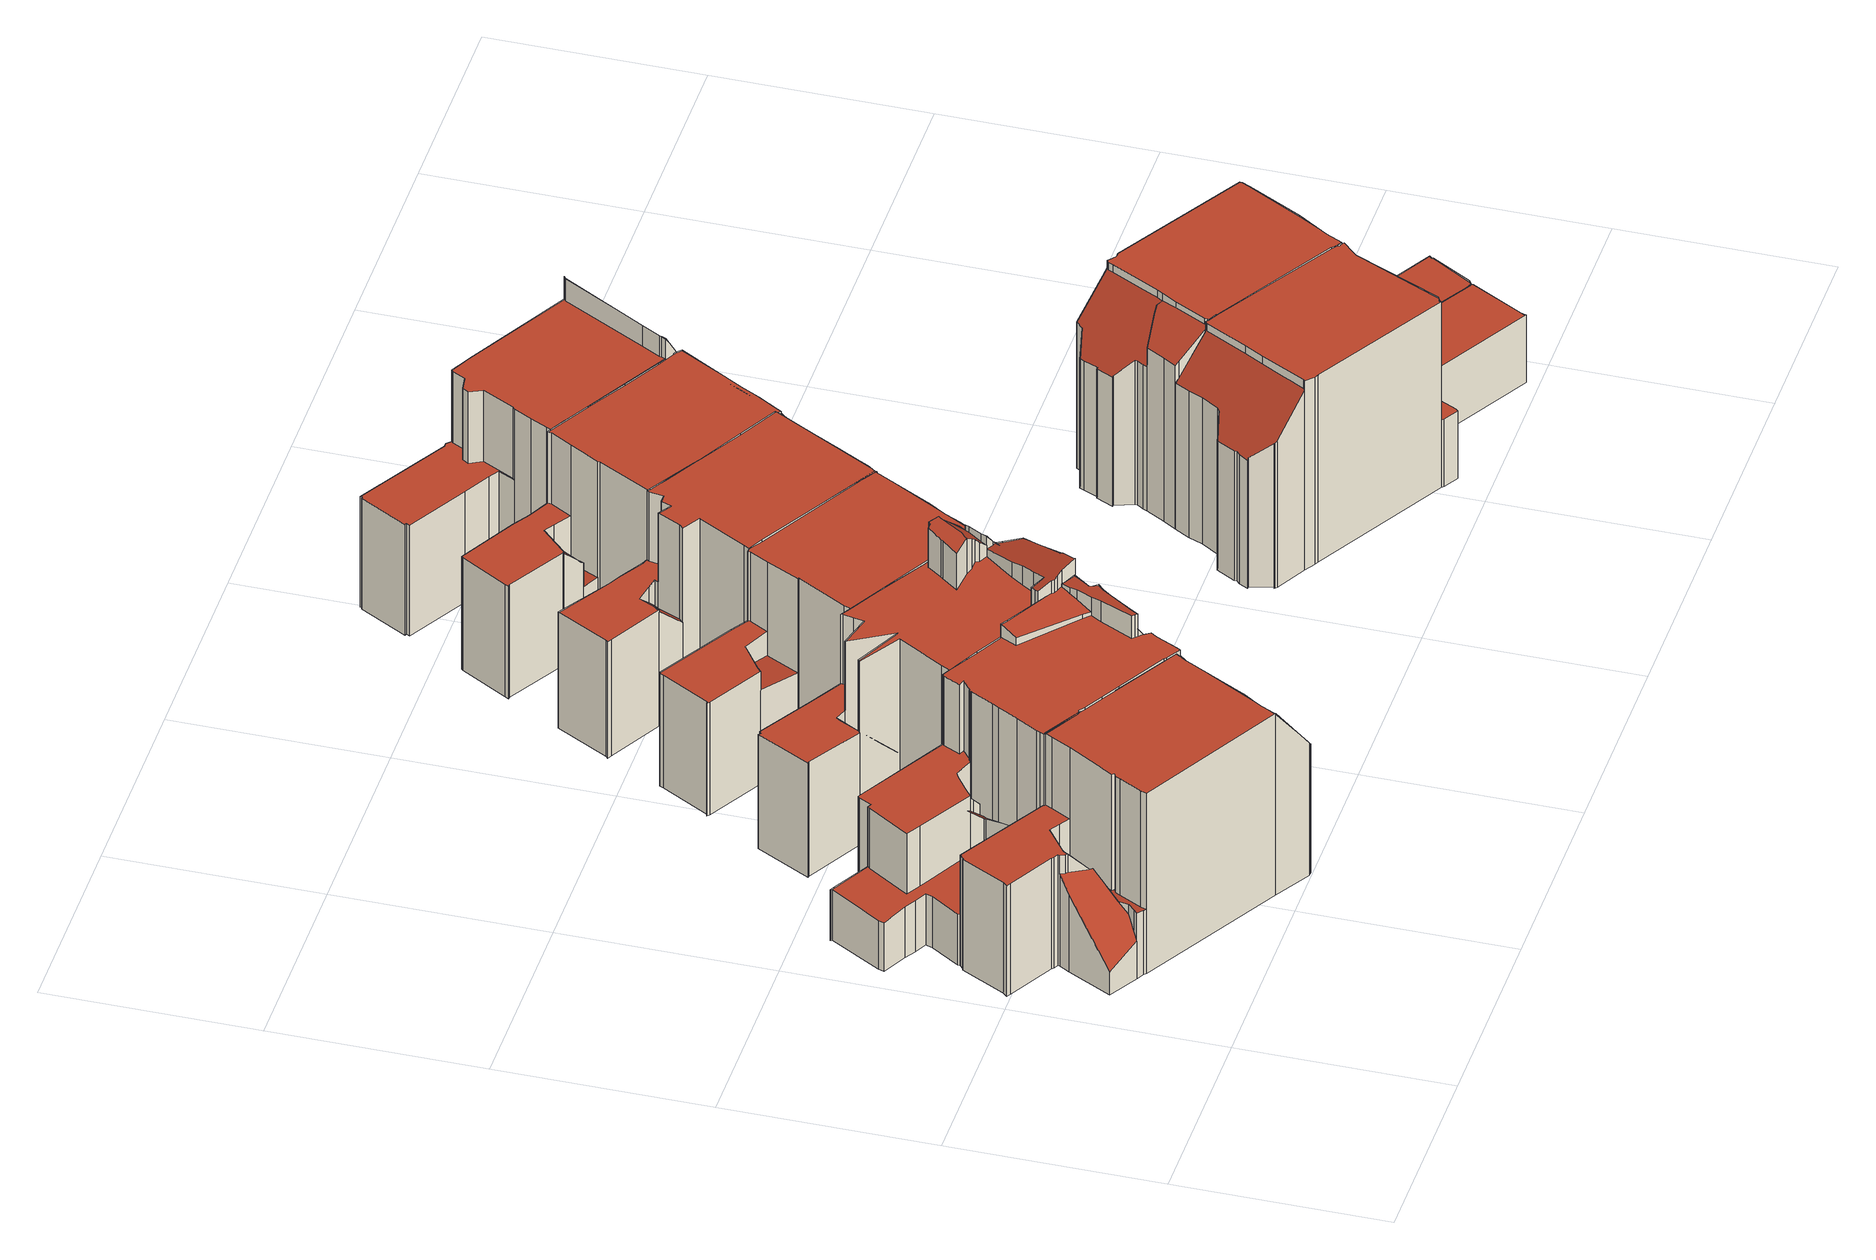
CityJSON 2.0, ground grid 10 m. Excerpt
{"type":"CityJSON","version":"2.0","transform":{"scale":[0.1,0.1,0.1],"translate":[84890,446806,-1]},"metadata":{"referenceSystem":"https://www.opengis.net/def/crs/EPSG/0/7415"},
"CityObjects":{
"building1":{"type":"Building","attributes":{"dak_type":"slanted","data_area":69.3,"data_coverage":0.83,"geconstateerd":false,"gid":18958752,"h_dak_50p":9.34,"h_dak_70p":9.37,"h_dak_max":10.87,"h_dak_min":2.97,"h_maaiveld":-0.315,"kas_warenhuis":false,"lod11_replace":false,"ondergronds_type":"above ground","oorspronkelijkbouwjaar":1921,"pw_actueel":"yes","pw_bron":"ahn3","reconstructie_methode":"tudelft3d-geoflow","reconstruction_skipped":false,"rmse_lod12":2.22,"rmse_lod13":0.746,"rmse_lod22":0.219,"rn":1,"status":"Pand in gebruik","t_run":124.81,"val3dity_codes_lod12":"[]","val3dity_codes_lod13":"[]","val3dity_codes_lod22":"[]"},"children":["building1-1"]},
"building1-1":{"type":"BuildingPart","parents":["building1"],"geometry":[{"type":"Solid","lod":"2.2","boundaries":[[[[0,1,2,3,4,5,6,7,8,9,10,11,12,13,14,15,16,17,18,19,20,21,22,23,24,25,26,27,28,29,30,31,32,33,34,35,36,37,38]],[[39,14,13,40]],[[41,15,14,39]],[[42,37,36,43]],[[44,45,46]],[[47,33,32,48]],[[49,38,37,42]],[[50,21,20,51]],[[52,53,54,55]],[[56,57,58,59]],[[48,32,31,60]],[[61,23,22,62]],[[40,13,12,63]],[[63,12,11,64]],[[65,7,6,66]],[[67,68,69,70]],[[66,6,5,71]],[[72,73,74,75]],[[70,69,71,76]],[[77,18,17,78]],[[62,22,21,50]],[[79,25,24,80]],[[81,82,26,25,79]],[[83,16,15,41]],[[51,20,19,84]],[[85,1,0,86]],[[87,2,1,85]],[[86,0,38,49]],[[45,44,88,89]],[[90,91,92,93,94]],[[95,96,94,97]],[[80,24,23,61]],[[43,36,35,57,56]],[[57,35,34,98]],[[98,34,33,47]],[[99,100,3,2,87]],[[78,17,16,83]],[[84,19,18,77,101]],[[59,58,102]],[[103,104,105,106]],[[107,27,26,82]],[[55,54,82,81]],[[60,31,30,108]],[[109,29,28,110]],[[89,88,91,90]],[[101,77,96,95]],[[111,10,9,112]],[[112,9,8,72]],[[64,11,10,111]],[[8,73,72]],[[73,8,7,65]],[[75,74,113,114]],[[115,116,117,118]],[[114,113,118]],[[118,117,119,120]],[[121,122,123,124]],[[125,126,122,121]],[[97,94,93,126,125]],[[124,123,127,128]],[[129,130,131,132]],[[132,131,104,103]],[[102,58,130,129]],[[108,30,29,109]],[[110,28,27,107]],[[133,4,3,100]],[[134,135,100,99]],[[76,71,5,4,133]],[[128,127,135,134]],[[116,115,136]],[[68,67,136]],[[120,119,137,138]],[[138,137,92,91]],[[106,105,53,52]],[[129,132,103,106,52,55,81,79,80,61,62,50,51,139,140,141,142,143,87,85,86,49,42,43,56,59,102]],[[89,90,94,96,77,78,83,41,39,40,63,64,111,112,72,75,114,46,45]],[[131,130,58,57,98,47,48,60,108,109,110,107,82,54,53,105,104]],[[95,97,125,121,124,128,134,99,87,143,142,141,140,139,51,84,101]],[[68,136,115,118,113,74,73,65,66,71,69]],[[127,123,122,126,93,92,137,119,117,116,136,67,70,76,133,100,135]],[[88,44,46,114,118,120,138,91]]]],"semantics":{"surfaces":[{"type":"GroundSurface"},{"type":"WallSurface","on_footprint_edge":true},{"type":"WallSurface","on_footprint_edge":false},{"type":"RoofSurface"}],"values":[[0,1,1,1,2,1,1,1,2,2,1,1,1,1,1,2,1,2,2,1,1,1,1,1,1,1,1,1,2,2,2,1,1,1,1,1,1,1,2,2,1,2,1,1,2,2,1,1,1,1,1,2,2,2,2,2,2,2,2,2,2,2,1,1,1,2,1,2,2,2,2,2,2,3,3,3,3,3,3,3]]}}]},
"building2":{"type":"Building","attributes":{"dak_type":"slanted","data_area":83.38,"data_coverage":0.829,"geconstateerd":false,"gid":17145251,"h_dak_50p":8.41,"h_dak_70p":9.48,"h_dak_max":11.41,"h_dak_min":0.362,"h_maaiveld":-0.294,"kas_warenhuis":false,"lod11_replace":false,"ondergronds_type":"above ground","oorspronkelijkbouwjaar":1921,"pw_actueel":"yes","pw_bron":"ahn3","reconstructie_methode":"tudelft3d-geoflow","reconstruction_skipped":false,"rmse_lod12":3.81,"rmse_lod13":1.48,"rmse_lod22":0.472,"rn":1,"status":"Pand in gebruik","t_run":188.24,"val3dity_codes_lod12":"[]","val3dity_codes_lod13":"[]","val3dity_codes_lod22":"[]"},"children":["building2-1"]},
"building2-1":{"type":"BuildingPart","parents":["building2"],"geometry":[{"type":"Solid","lod":"2.2","boundaries":[[[[144,145,146,147,148,17,149,150,151,152,153,154,155,156,157,158,159,160,161,162,163,164,165,166,167,168,169,170,171,172,173,174,175,176,177,178,179,180,181,182,183,184,22,185,186,187,188,189,190,191]],[[192,153,152,193]],[[194,164,163,195,196]],[[197,156,155,198]],[[199,151,150,200]],[[201,177,176,202]],[[200,150,149,203]],[[204,184,183,205]],[[206,207,147,146,208]],[[198,155,154,209]],[[203,149,17,210]],[[211,169,168,212,213]],[[193,152,151,199]],[[214,161,160,215]],[[216,217,218,219]],[[220,221,219,222]],[[223,224,225,226]],[[209,154,153,192]],[[227,158,157,228]],[[228,157,156,197]],[[210,17,148,229]],[[230,231,232,233]],[[234,159,158,227]],[[235,162,161,214]],[[236,237,238,239]],[[239,238,240,241]],[[242,243,217,216]],[[244,174,173,245]],[[246,185,22,247]],[[248,249,250,251]],[[252,253,251,250,254,255]],[[256,257,253,252]],[[258,171,170,259]],[[222,219,218,260,261]],[[262,263,264,265]],[[265,264,266,267]],[[268,269,229,270]],[[270,229,148,147,207]],[[271,272,207,206]],[[232,273,233]],[[274,275,276,277]],[[278,190,189,279]],[[226,225,280,281,282]],[[283,284,285,286]],[[287,186,185,246]],[[247,22,184,204]],[[288,289,177,201]],[[290,291,289,288]],[[292,178,177,289]],[[293,179,178,292]],[[294,180,179,293]],[[295,296,297,298]],[[298,297,231,230]],[[299,234,296,295]],[[215,160,159,234,299]],[[300,259,170,169,211]],[[245,173,172,301]],[[302,303,259,300]],[[301,172,171,258]],[[202,176,175,304]],[[304,175,174,244]],[[305,306,307]],[[281,280,307]],[[308,309,291,290]],[[205,183,182,309,308]],[[309,182,181,310]],[[310,181,180,294]],[[311,191,190,278]],[[255,254,275,274]],[[261,260,224,223]],[[312,167,166,313,314]],[[315,165,164,194]],[[208,146,145,316]],[[195,163,162,235]],[[314,313,243,242]],[[212,168,167,312]],[[317,318,319,320]],[[320,319,303,302]],[[321,322,269,268]],[[323,324,325,326]],[[273,232,324,323]],[[327,328,322,321]],[[329,330,331,332]],[[277,276,330,329]],[[213,212,333,334]],[[334,333,221,220]],[[267,266,318,317]],[[335,188,187,284,283]],[[336,144,191,311]],[[337,338,339,340]],[[241,240,341,342]],[[342,341,257,256]],[[316,145,343]],[[332,331,272,271]],[[343,145,144,336]],[[326,325,328,327]],[[344,345,346,347]],[[233,273,345,344,348]],[[348,344,338,337]],[[347,346,249,248]],[[340,339,251,253]],[[196,195,237,236]],[[284,187,186,287]],[[286,285,349,350]],[[350,349,306,305]],[[282,281,263,262]],[[313,166,165,315]],[[279,189,188,335]],[[276,275,254,250,249,346,345,273,323,326,327,321,268,270,207,272,331,330]],[[310,294,293,292,289,291,309]],[[320,302,300,211,213,334,220,222,261,223,226,282,262,265,267,317]],[[219,221,333,212,312,314,242,216]],[[206,208,316,343,336,311,278,279,335,283,286,350,305,307,280,225,224,260,218,217,243,313,315,194,196,236,239,241,342,256,252,255,274,277,329,332,271]],[[322,328,325,324,232,231,297,296,234,227,228,197,198,209,192,193,199,200,203,210,229,269]],[[251,339,338,344,347,248]],[[337,340,253,257,341,240,238,237,195,235,214,215,299,295,298,230,233,348]],[[349,285,284,287,246,247,204,205,308,290,288,201,202,304,244,245,301,258,259,303,319,318,266,264,263,281,307,306]]]],"semantics":{"surfaces":[{"type":"GroundSurface"},{"type":"WallSurface","on_footprint_edge":true},{"type":"WallSurface","on_footprint_edge":false},{"type":"RoofSurface"}],"values":[[0,1,1,1,1,1,1,1,1,1,1,1,1,1,2,2,2,1,1,1,1,2,1,1,2,2,2,1,1,2,2,2,1,2,2,2,2,1,2,2,2,1,2,2,1,1,1,2,1,1,1,2,2,2,1,1,1,2,1,1,1,2,2,2,1,1,1,1,2,2,1,1,1,1,2,1,2,2,2,2,2,2,2,2,2,2,2,1,1,2,2,2,1,2,1,2,2,2,2,2,2,2,1,2,2,2,1,1,3,3,3,3,3,3,3,3,3]]}}]},
"building3":{"type":"Building","attributes":{"dak_type":"slanted","data_area":62.54,"data_coverage":0.82,"geconstateerd":false,"gid":18958750,"h_dak_50p":9.47,"h_dak_70p":9.52,"h_dak_max":11.67,"h_dak_min":3.79,"h_maaiveld":-0.279,"kas_warenhuis":false,"lod11_replace":false,"ondergronds_type":"above ground","oorspronkelijkbouwjaar":1921,"pw_actueel":"yes","pw_bron":"ahn3","reconstructie_methode":"tudelft3d-geoflow","reconstruction_skipped":false,"rmse_lod12":2.03,"rmse_lod13":1.01,"rmse_lod22":0.305,"rn":1,"status":"Pand in gebruik","t_run":145.69,"val3dity_codes_lod12":"[]","val3dity_codes_lod13":"[]","val3dity_codes_lod22":"[]"},"children":["building3-1"]},
"building3-1":{"type":"BuildingPart","parents":["building3"],"geometry":[{"type":"Solid","lod":"2.2","boundaries":[[[[351,352,353,354,355,356,357,358,359,360,361,362,174,171,363,168,364,365,366,367,368,369,370,164,371,372,373,374,375,376,377,378,379,380,381,382,383,384,385]],[[386,382,381,387]],[[388,389,390,391]],[[392,376,375,393]],[[393,375,374,394]],[[395,359,358,396]],[[396,358,357,397]],[[398,377,376,392]],[[399,370,369,400]],[[401,402,403,404]],[[405,406,402,401]],[[407,362,361,408]],[[408,361,360,409]],[[409,360,359,395]],[[404,403,410,411]],[[412,384,383,413]],[[414,380,379,415]],[[416,417,418,419]],[[417,353,352,420]],[[421,422,367,366,423]],[[424,425,426,427]],[[427,426,428,429,430]],[[431,430,429,432,433]],[[434,435,436]],[[433,432,436]],[[437,438,439,440]],[[441,351,385,442]],[[442,385,384,412,443]],[[444,378,377,398]],[[415,379,378,444]],[[445,363,171,258]],[[446,356,355,447]],[[448,364,168,449]],[[450,451,430,431]],[[419,418,451,450]],[[429,428,452,453]],[[454,455,435,434]],[[258,171,174,456]],[[423,366,365,457]],[[458,459,460,461]],[[440,439,462,463]],[[464,465,466,467]],[[468,469,465,464]],[[470,414,471,472]],[[194,164,370,399]],[[387,381,380,414,470]],[[473,474,459,458]],[[453,452,474,473]],[[472,471,469,468]],[[463,462,425,424]],[[394,374,373,390]],[[475,371,164,194]],[[476,477,422,421]],[[457,365,364,448]],[[449,168,363,445,478]],[[479,372,371,475]],[[391,390,373,372,479]],[[461,460,480,481]],[[478,445,482,483]],[[483,482,484,485]],[[456,174,362,407]],[[447,355,354,486]],[[486,354,353,417,416]],[[487,357,356,446]],[[397,357,487]],[[488,489,490,491]],[[400,369,368,492]],[[413,383,382,386]],[[481,480,477,476]],[[492,368,367,422]],[[485,484,489,488]],[[493,466,494]],[[467,466,493,495,496]],[[496,495,389,388]],[[411,410,438,437]],[[443,412,406,405]],[[420,352,351,441]],[[491,490,497,498]],[[498,497,455,454]],[[451,418,417,420,441,442,499,500,440,463,424,427,430]],[[414,415,444,398,392,393,394,390,389,494,466,465,469,471]],[[467,496,388,391,479,475,194,399,400,492,422,477,480,460,459,474,452,428,426,425,462,439,438,410,403,402,406,412,413,386,387,470,472,468,464]],[[389,495,493,494]],[[485,488,491,498,454,434,436,432,429,453,473,458,461,481,476,421,423,457,448,449,478,483]],[[397,487,446,447,486,416,419,450,431,433,436,435,455,497,490,489,484,482,445,258,456,407,408,409,395,396]],[[440,500,499,442,443,405,401,404,411,437]]]],"semantics":{"surfaces":[{"type":"GroundSurface"},{"type":"WallSurface","on_footprint_edge":true},{"type":"WallSurface","on_footprint_edge":false},{"type":"RoofSurface"}],"values":[[0,1,2,1,1,1,1,1,1,2,2,1,1,1,2,1,1,2,1,1,2,2,2,2,2,2,1,1,1,1,1,1,1,2,2,2,2,1,1,2,2,2,2,2,1,1,2,2,2,2,1,1,2,1,1,1,1,2,2,2,1,1,1,1,1,2,1,1,2,1,2,2,2,2,2,2,1,2,2,3,3,3,3,3,3,3]]}}]},
"building4":{"type":"Building","attributes":{"dak_type":"slanted","data_area":68.61,"data_coverage":0.9,"geconstateerd":false,"gid":18958749,"h_dak_50p":9.51,"h_dak_70p":9.54,"h_dak_max":11.21,"h_dak_min":3.17,"h_maaiveld":-0.244,"kas_warenhuis":false,"lod11_replace":false,"ondergronds_type":"above ground","oorspronkelijkbouwjaar":1921,"pw_actueel":"yes","pw_bron":"ahn3","reconstructie_methode":"tudelft3d-geoflow","reconstruction_skipped":false,"rmse_lod12":2.06,"rmse_lod13":0.738,"rmse_lod22":0.26,"rn":1,"status":"Pand in gebruik","t_run":114.31,"val3dity_codes_lod12":"[]","val3dity_codes_lod13":"[]","val3dity_codes_lod22":"[]"},"children":["building4-1"]},
"building4-1":{"type":"BuildingPart","parents":["building4"],"geometry":[{"type":"Solid","lod":"2.2","boundaries":[[[[501,502,503,504,505,506,507,508,509,510,511,512,513,514,515,516,517,518,519,520,521,522,523,524,525,526,527,528,529,530,531,532,533,534,535]],[[536,501,535,537]],[[538,534,533,539]],[[540,531,530,541]],[[541,530,529,542]],[[543,544,545,546]],[[539,533,532,545]],[[547,524,523,548]],[[549,511,510,387]],[[550,504,503,551]],[[552,506,505,553]],[[554,502,501,536]],[[555,512,511,549]],[[556,557,513,512,555]],[[387,510,509,558]],[[548,523,522,559,560]],[[560,559,561,562]],[[563,514,513,557]],[[564,520,519,565]],[[542,529,528,566]],[[553,505,504,550]],[[567,508,507,568]],[[568,507,506,552]],[[537,535,534,538]],[[569,518,517,570]],[[565,519,518,569]],[[571,572,573,574]],[[575,525,524,547]],[[562,561,574,576]],[[576,574,573,557,556]],[[570,517,516,577]],[[514,563,578]],[[579,554,580,581]],[[551,503,502,554,579]],[[581,580,544,543]],[[546,545,532,531,540]],[[566,528,527,582]],[[582,527,526,583]],[[583,526,525,575]],[[577,516,515,584]],[[558,509,508,567]],[[584,515,514,578]],[[585,521,520,564]],[[578,563,586,587]],[[587,586,572,571]],[[559,522,521,585]],[[539,545,544,580,554,536,537,538]],[[549,387,558,567,588,589,590,591,592,547,548,560,562,576,556,555]],[[579,581,543,546,540,541,542,566,582,583,575,547,592,591,590,589,588,567,568,552,553,550,551]],[[565,569,570,577,584,578,587,571,574,561,559,585,564]],[[572,586,563,557,573]]]],"semantics":{"surfaces":[{"type":"GroundSurface"},{"type":"WallSurface","on_footprint_edge":true},{"type":"WallSurface","on_footprint_edge":false},{"type":"RoofSurface"}],"values":[[0,1,1,1,1,2,1,1,1,1,1,1,1,1,1,1,2,1,1,1,1,1,1,1,1,1,2,1,2,2,1,1,2,1,2,1,1,1,1,1,1,1,1,2,2,1,3,3,3,3,3]]}}]},
"building5":{"type":"Building","attributes":{"dak_type":"slanted","data_area":67.14,"data_coverage":0.886,"geconstateerd":false,"gid":17145253,"h_dak_50p":9.52,"h_dak_70p":9.57,"h_dak_max":11,"h_dak_min":3.15,"h_maaiveld":-0.254,"kas_warenhuis":false,"lod11_replace":false,"ondergronds_type":"above ground","oorspronkelijkbouwjaar":1921,"pw_actueel":"yes","pw_bron":"ahn3","reconstructie_methode":"tudelft3d-geoflow","reconstruction_skipped":false,"rmse_lod12":2.19,"rmse_lod13":0.879,"rmse_lod22":0.284,"rn":1,"status":"Pand in gebruik","t_run":136.85,"val3dity_codes_lod12":"[]","val3dity_codes_lod13":"[]","val3dity_codes_lod22":"[]"},"children":["building5-1"]},
"building5-1":{"type":"BuildingPart","parents":["building5"],"geometry":[{"type":"Solid","lod":"2.2","boundaries":[[[[593,594,595,596,597,598,599,600,601,602,603,604,605,606,607,608,609,610,611,612,613,614,615,616,617,618,619,620,621,622,623,624,625,626,627,628,629,630,631]],[[632,593,631,633]],[[634,635,596,595,636]],[[637,638,639,640]],[[641,619,618,642]],[[643,620,619,641]],[[642,618,617,644]],[[645,622,621,646]],[[647,623,622,645]],[[648,616,615,649]],[[650,630,629,651]],[[652,594,593,632]],[[653,598,597,654]],[[655,656,657,658]],[[656,624,623,647]],[[659,600,599,660]],[[661,659,662,663]],[[660,599,598,653]],[[636,595,594,652]],[[664,665,649,666]],[[666,649,615,614,667]],[[668,669,670,665,664]],[[671,606,605,672]],[[673,607,606,671]],[[654,597,596,635]],[[663,662,635,634]],[[548,612,611,674]],[[674,611,610,675]],[[675,610,609,676]],[[677,602,601,678]],[[678,601,600,659,661]],[[633,631,630,650]],[[679,627,626,680]],[[644,617,616,648,681]],[[681,648,682]],[[646,621,620,643]],[[667,614,613,683]],[[684,625,624,656,655]],[[685,686,669,668]],[[640,639,686,685]],[[687,688,689]],[[658,657,638,637]],[[651,629,628,690]],[[690,628,627,679]],[[683,613,612,548]],[[691,608,607,673]],[[692,604,693]],[[672,605,604,692]],[[693,604,603,694]],[[694,603,602,677]],[[688,687,695,696]],[[696,695,670,669]],[[676,609,608,691]],[[680,626,625,684]],[[661,663,634,636,652,632,633,650,651,697,698,699,700,701,547,673,671,672,692,693,694,677,678]],[[635,662,659,660,653,654]],[[670,695,687,689,682,648,649,665]],[[682,689,688,696,669,686,639,638,657,656,647,645,646,643,641,642,644,681]],[[675,676,691,673,547,701,700,699,698,697,651,690,679,680,684,655,658,637,640,685,668,664,666,667,683,548,674]]]],"semantics":{"surfaces":[{"type":"GroundSurface"},{"type":"WallSurface","on_footprint_edge":true},{"type":"WallSurface","on_footprint_edge":false},{"type":"RoofSurface"}],"values":[[0,1,1,2,1,1,1,1,1,1,1,1,1,2,1,1,2,1,1,2,1,2,1,1,1,2,1,1,1,1,1,1,1,1,2,1,1,1,2,2,2,2,1,1,1,1,1,1,1,1,2,2,1,1,3,3,3,3,3]]}}]},
"building6":{"type":"Building","attributes":{"dak_type":"slanted","data_area":69.53,"data_coverage":0.915,"geconstateerd":false,"gid":18958748,"h_dak_50p":9.46,"h_dak_70p":9.5,"h_dak_max":9.63,"h_dak_min":3.14,"h_maaiveld":-0.252,"kas_warenhuis":false,"lod11_replace":false,"ondergronds_type":"above ground","oorspronkelijkbouwjaar":1921,"pw_actueel":"yes","pw_bron":"ahn3","reconstructie_methode":"tudelft3d-geoflow","reconstruction_skipped":false,"rmse_lod12":2.14,"rmse_lod13":0.886,"rmse_lod22":0.0708,"rn":1,"status":"Pand in gebruik","t_run":110.17,"val3dity_codes_lod12":"[]","val3dity_codes_lod13":"[]","val3dity_codes_lod22":"[]"},"children":["building6-1"]},
"building6-1":{"type":"BuildingPart","parents":["building6"],"geometry":[{"type":"Solid","lod":"2.2","boundaries":[[[[702,703,704,705,706,707,708,709,710,711,712,713,714,715,716,717,718,719,720,721,722,625,723,724,725,726,727,728,729,730,731,732,733]],[[734,723,625,735]],[[736,737,724,723,734]],[[735,625,722,738]],[[739,725,724,737]],[[740,716,715,741]],[[742,720,719,743]],[[741,715,714,744,745]],[[745,744,746,747]],[[748,729,728,749]],[[750,751,752,753,754]],[[755,705,704,756]],[[757,758,759,760]],[[761,762,754,763]],[[764,709,708,765]],[[766,710,709,764]],[[767,711,710,766]],[[768,707,706,769]],[[738,722,721,770]],[[771,765,708,707,768]],[[772,769,706,705,755]],[[773,718,717,774]],[[743,719,718,773]],[[770,721,720,742,775]],[[775,742,776,777]],[[744,714,713,778]],[[774,717,716,740]],[[779,731,730,780]],[[780,730,729,748]],[[781,739,782,783]],[[758,726,725,739,781]],[[783,782,752,751]],[[760,759,751,750]],[[784,727,726,758,757]],[[785,733,732,786]],[[747,746,765,771]],[[763,754,753,737,736]],[[787,788,762,761]],[[756,704,703,788,787]],[[789,702,733,785]],[[788,703,702,789]],[[777,776,790,791]],[[792,793,769,772]],[[778,713,712,794]],[[794,712,711,767]],[[791,790,793,792]],[[749,728,727,784]],[[786,732,731,779]],[[775,777,791,792,772,755,756,787,761,763,736,734,735,738,770]],[[782,739,737,753,752]],[[754,762,788,789,785,786,779,780,748,749,784,757,760,750]],[[778,794,767,766,764,765,746,744]],[[741,745,747,771,768,769,793,790,776,742,743,773,774,740]],[[758,781,783,751,759]]]],"semantics":{"surfaces":[{"type":"GroundSurface"},{"type":"WallSurface","on_footprint_edge":true},{"type":"WallSurface","on_footprint_edge":false},{"type":"RoofSurface"}],"values":[[0,1,1,1,1,1,1,1,2,1,2,1,2,2,1,1,1,1,1,1,1,1,1,1,2,1,1,1,1,2,1,2,2,1,1,2,2,2,1,1,1,2,2,1,1,2,1,1,3,3,3,3,3,3]]}}]},
"building7":{"type":"Building","attributes":{"dak_type":"slanted","data_area":69.31,"data_coverage":0.907,"geconstateerd":false,"gid":17145509,"h_dak_50p":9.54,"h_dak_70p":9.59,"h_dak_max":11.54,"h_dak_min":3.2,"h_maaiveld":-0.232,"kas_warenhuis":false,"lod11_replace":false,"ondergronds_type":"above ground","oorspronkelijkbouwjaar":1921,"pw_actueel":"yes","pw_bron":"ahn3","reconstructie_methode":"tudelft3d-geoflow","reconstruction_skipped":false,"rmse_lod12":2.07,"rmse_lod13":0.758,"rmse_lod22":0.351,"rn":1,"status":"Pand in gebruik","t_run":163.96,"val3dity_codes_lod12":"[]","val3dity_codes_lod13":"[]","val3dity_codes_lod22":"[]"},"children":["building7-1"]},
"building7-1":{"type":"BuildingPart","parents":["building7"],"geometry":[{"type":"Solid","lod":"2.2","boundaries":[[[[795,796,797,798,799,800,801,802,803,804,805,806,807,808,809,810,811,812,813,814,815,816,817,818,819,820,821,822,823,824,825,826,827,828,829,830,831,832,833,834,835,836,837,838,839,840,841,842,843,844,845,846,847]],[[848,833,832,849]],[[850,800,799,851]],[[852,838,853,854]],[[855,811,810,856]],[[857,839,838,852]],[[858,826,825,859]],[[860,861,862,863]],[[864,865,866,867]],[[868,835,834,869,870]],[[871,820,819,756]],[[872,873,874,875]],[[876,846,845,877]],[[878,837,836,879]],[[755,812,811,855]],[[880,807,806,881]],[[875,874,813,812,755]],[[882,808,807,880]],[[881,806,805,883]],[[883,805,804,884]],[[885,803,802,886]],[[886,802,801,887,888]],[[887,801,800,850]],[[851,799,798,889]],[[890,891,865,864]],[[869,834,833,848]],[[870,869,891,890]],[[854,853,861,860]],[[853,838,837,878]],[[892,893,894,895]],[[896,840,839,857]],[[897,827,826,858]],[[898,831,830,899]],[[900,841,840,896]],[[856,810,809,901]],[[902,903,904,905]],[[877,845,844,906]],[[907,847,846,876]],[[908,909,903,902]],[[867,866,909,908]],[[910,817,816,911]],[[912,913,893,892]],[[914,797,796,915]],[[889,798,797,914]],[[916,821,820,871]],[[917,918,873,872]],[[919,814,813,874]],[[920,795,847,907]],[[906,844,843,894]],[[895,894,843,842,921]],[[888,887,922,923]],[[884,804,803,885]],[[901,809,808,882]],[[905,904,924,925]],[[926,818,817,910]],[[756,819,818,926]],[[927,815,814,919]],[[859,825,824,928]],[[928,824,823,929]],[[929,823,822,924]],[[925,924,822,821,916]],[[911,816,815,927]],[[863,862,918,917]],[[921,842,841,900]],[[923,922,930,931]],[[931,930,913,912]],[[915,796,795,920]],[[932,828,827,897]],[[899,830,829,933]],[[933,829,828,932]],[[849,832,831,898]],[[879,836,835,868]],[[865,891,869,848,849,898,899,933,932,897,858,859,928,929,924,904,903,909,866]],[[863,917,872,875,755,855,856,901,882,880,881,883,884,885,886,888,923,931,912,892,895,921,900,896,857,852,854,860]],[[915,920,907,876,877,906,894,893,913,930,922,887,850,851,889,914]],[[853,878,879,868,870,890,864,867,908,902,905,925,916,871,756,926,910,911,927,919,874,873,918,862,861]]]],"semantics":{"surfaces":[{"type":"GroundSurface"},{"type":"WallSurface","on_footprint_edge":true},{"type":"WallSurface","on_footprint_edge":false},{"type":"RoofSurface"}],"values":[[0,1,1,1,1,1,1,2,2,1,1,2,1,1,1,1,1,1,1,1,1,1,1,1,2,1,2,2,1,2,1,1,1,1,1,2,1,1,2,2,1,2,1,1,1,2,1,1,1,1,2,1,1,2,1,1,1,1,1,1,1,1,2,1,2,2,1,1,1,1,1,1,3,3,3,3]]}}]},
"building8":{"type":"Building","attributes":{"dak_type":"slanted","data_area":80.93,"data_coverage":0.897,"geconstateerd":false,"gid":18958503,"h_dak_50p":9.63,"h_dak_70p":9.69,"h_dak_max":9.95,"h_dak_min":2.03,"h_maaiveld":-0.252,"kas_warenhuis":false,"lod11_replace":false,"ondergronds_type":"above ground","oorspronkelijkbouwjaar":1921,"pw_actueel":"yes","pw_bron":"ahn3","reconstructie_methode":"tudelft3d-geoflow","reconstruction_skipped":false,"rmse_lod12":3.7,"rmse_lod13":0.823,"rmse_lod22":0.24,"rn":1,"status":"Pand in gebruik","t_run":205.87,"val3dity_codes_lod12":"[]","val3dity_codes_lod13":"[]","val3dity_codes_lod22":"[]"},"children":["building8-1"]},
"building8-1":{"type":"BuildingPart","parents":["building8"],"geometry":[{"type":"Solid","lod":"2.2","boundaries":[[[[934,935,936,937,938,939,940,941,942,943,944,945,946,947,948,949,950,951,952,953,954,955,956,957,958,959,960,961,962,963,964,965,966,967,968,969,970,971,972,973]],[[974,939,938,975]],[[975,938,937,976]],[[977,978,979,980]],[[981,940,939,974]],[[982,972,971,983]],[[984,934,973,985]],[[985,973,972,982]],[[983,971,970,986]],[[987,988,969,968,989]],[[990,991,978,977]],[[992,967,966,993,994]],[[995,996,997,998]],[[999,952,951,1000]],[[1001,945,944,1002]],[[1003,935,934,984]],[[980,979,988,987]],[[989,968,967,992]],[[1004,946,945,1001]],[[1005,949,948,1006]],[[1007,959,958,1008]],[[1009,957,956,1010]],[[1008,958,957,1009]],[[1002,944,943,1011]],[[1012,947,946,1004]],[[1013,1012,1014,1015]],[[1006,948,947,1012,1013]],[[1016,1017,1000,1018]],[[1019,950,949,1005]],[[1020,960,959,1007]],[[1021,961,960,1020]],[[1022,955,954,1023]],[[1010,956,955,1022]],[[1024,965,964,1025]],[[1026,963,962,1027]],[[993,966,965,1024]],[[994,993,1028,1029]],[[1027,962,961,1021]],[[1023,954,953,1030]],[[1030,953,952,999]],[[986,970,969,988]],[[1031,941,940,981]],[[1032,942,941,1031]],[[1011,943,942,1032]],[[1015,1014,991,990]],[[1018,1000,951,950,1019]],[[1033,1034,1017,1016]],[[1035,1036,1034,1033]],[[1037,1038,1036,1035]],[[998,997,1038,1037]],[[1029,1028,996,995]],[[1025,964,963,1026]],[[976,937,936,1039]],[[1039,936,935,1003]],[[978,991,1014,1012,1004,1001,1002,1011,1032,1031,981,974,975,976,1039,1003,984,985,982,983,986,988,979]],[[1036,1038,997,996,1028,993,1024,1025,1026,1027,1021,1020,1007,1008,1009,1010,1022,1023,1030,999,1000,1017,1034]],[[998,1037,1035,1033,1016,1018,1019,1005,1006,1013,1015,990,977,980,987,989,992,994,1029,995]]]],"semantics":{"surfaces":[{"type":"GroundSurface"},{"type":"WallSurface","on_footprint_edge":true},{"type":"WallSurface","on_footprint_edge":false},{"type":"RoofSurface"}],"values":[[0,1,1,2,1,1,1,1,1,1,2,1,2,1,1,1,2,1,1,1,1,1,1,1,1,2,1,2,1,1,1,1,1,1,1,1,2,1,1,1,1,1,1,1,2,1,2,2,2,2,2,1,1,1,3,3,3]]}}]},
"building9":{"type":"Building","attributes":{"dak_type":"slanted","data_area":76.15,"data_coverage":0.896,"geconstateerd":false,"gid":17145254,"h_dak_50p":9.67,"h_dak_70p":9.71,"h_dak_max":9.92,"h_dak_min":1.93,"h_maaiveld":-0.252,"kas_warenhuis":false,"lod11_replace":false,"ondergronds_type":"above ground","oorspronkelijkbouwjaar":1921,"pw_actueel":"yes","pw_bron":"ahn3","reconstructie_methode":"tudelft3d-geoflow","reconstruction_skipped":false,"rmse_lod12":3.34,"rmse_lod13":0.622,"rmse_lod22":0.356,"rn":1,"status":"Pand in gebruik","t_run":122.95,"val3dity_codes_lod12":"[]","val3dity_codes_lod13":"[]","val3dity_codes_lod22":"[]"},"children":["building9-1"]},
"building9-1":{"type":"BuildingPart","parents":["building9"],"geometry":[{"type":"MultiSurface","lod":"2.2","boundaries":[[[956,1040,1041,1042,1043,1044,1045,1046,945,944,1047,1048,1049,1050,1051,1052,1053,1054,1055,1056,1057,1058,1059,1060,1061,1062,1063,1064,1065,1066,1067,1068,1069,1070,1071,1072,1073,1074]],[[1075,1073,1072,1076]],[[1077,1047,944,1078]],[[1079,1080,1048,1047,1077]],[[1081,1082,1083,1079]],[[1084,1085,1086,1087]],[[1088,1059,1058,1089]],[[1078,944,945,1090]],[[1091,1042,1041,1092]],[[1093,1094,1092,1095]],[[1096,1043,1042,1091,1097]],[[1098,1099,1091,1097]],[[1100,1101,1102,1103]],[[1104,1067,1066,1105]],[[1105,1066,1065,1106]],[[1107,1055,1054,1108]],[[1109,1057,1056,1110]],[[1111,1112,1113,1114]],[[1115,1062,1061,1116]],[[1117,1064,1063,1118]],[[1119,1069,1068,1120]],[[1121,1106,1065,1064,1117]],[[1122,1070,1069,1119]],[[1123,1124,1046,1045,1125]],[[1125,1045,1044,1126]],[[1127,1128,1129,1130]],[[1097,1091,1131,1101,1100]],[[1083,1080,1079]],[[1116,1061,1060,1132]],[[1133,1115,1112,1111]],[[1118,1063,1062,1115,1133]],[[1103,1102,1134,1135]],[[1135,1134,1136,1137]],[[1137,1136,1106,1121]],[[1120,1068,1067,1104]],[[1110,1056,1055,1107]],[[1089,1058,1057,1109]],[[1132,1060,1059,1088]],[[1087,1086,1128,1127]],[[1090,945,1046,1124]],[[1138,1049,1048,1080]],[[1139,1050,1049,1138]],[[1140,1051,1050,1139]],[[1141,1052,1051,1140]],[[1142,1053,1052,1141]],[[1108,1054,1053,1142]],[[1143,1144,1085]],[[1144,1143,1082,1081]],[[1114,1113,1145,1146]],[[1146,1145,1085,1084]],[[1130,1129,1124,1123]],[[1101,1131,1147,1148]],[[1148,1147,1094,1093]],[[1149,1040,956,1010]],[[1095,1092,1041,1040,1149]],[[1010,956,1074,1150]],[[1076,1072,1071,1151]],[[1151,1071,1070,1122]],[[1126,1044,1043,1096]],[[1150,1074,1073,1075]],[[1077,1078,1090,1124,1129,1128,1086,1085,1144,1081,1079]],[[1141,1140,1139,1138,1080,1083,1082,1143,1085,1145,1113,1112,1115,1116,1132,1088,1089,1109,1110,1107,1108,1142]],[[1094,1147,1131,1091,1099,1091,1092]],[[1010,1150,1075,1076,1151,1122,1119,1120,1104,1105,1106,1136,1134,1102,1101,1148,1093,1095,1149]],[[1087,1127,1130,1123,1125,1126,1096,1097,1098,1097,1100,1103,1135,1137,1121,1117,1118,1133,1111,1114,1146,1084]]],"semantics":{"surfaces":[{"type":"GroundSurface"},{"type":"WallSurface","on_footprint_edge":true},{"type":"WallSurface","on_footprint_edge":false},{"type":"RoofSurface"}],"values":[0,1,1,1,2,2,1,1,1,2,1,2,2,1,1,1,1,2,1,1,1,1,1,1,1,2,2,2,1,2,1,2,2,2,1,1,1,1,2,1,1,1,1,1,1,1,2,2,2,2,2,2,2,1,1,1,1,1,1,1,3,3,3,3,3]}}]}
},
"vertices":[
[126,2,7],[126,1,7],[109,11,7],[41,49,7],[40,50,7],[36,52,7],[22,60,7],[33,81,7],[36,86,7],[36,87,7],[34,88,7],[33,89,7],[11,101,7],[9,102,7],[11,104,7],[22,125,7],[23,125,7],[25,127,7],[69,102,7],[80,96,7],[138,63,7],[155,54,7],[157,53,7],[157,52,7],[147,35,7],[146,32,7],[146,28,7],[146,22,7],[145,21,7],[143,16,7],[141,13,7],[137,6,7],[136,5,7],[135,5,7],[133,4,7],[132,4,7],[132,3,7],[128,1,7],[127,1,7],[11,104,66],[9,102,66],[22,125,66],[128,1,76],[132,3,73],[40,86,65],[40,86,66],[39,85,66],[135,5,42],[136,5,42],[127,1,77],[155,54,79],[138,63,104],[137,21,78],[137,21,42],[142,21,42],[142,21,72],[132,4,74],[132,4,42],[132,10,42],[132,10,77],[137,6,42],[157,52,76],[157,53,76],[11,101,66],[33,89,66],[33,81,48],[22,60,19],[41,57,42],[41,57,37],[38,54,31],[38,54,42],[36,52,27],[36,86,66],[36,86,56],[37,84,56],[37,84,66],[36,52,42],[69,102,66],[25,127,66],[146,32,76],[147,35,76],[146,28,73],[146,28,42],[23,125,66],[80,96,104],[126,1,78],[126,2,79],[109,11,104],[52,95,58],[52,95,66],[57,92,66],[57,92,51],[57,92,42],[62,89,41],[62,89,66],[67,98,104],[67,98,66],[62,89,104],[133,4,42],[41,49,103],[41,49,41],[69,102,104],[132,10,78],[132,18,83],[132,18,43],[136,18,42],[136,18,78],[146,22,41],[141,13,42],[143,16,42],[145,21,41],[34,88,66],[36,87,66],[38,83,56],[38,83,66],[45,74,55],[45,74,42],[44,75,42],[44,75,55],[45,75,42],[45,75,54],[51,66,103],[51,66,41],[49,65,41],[49,65,103],[50,67,103],[50,67,41],[48,63,41],[48,63,103],[131,18,83],[131,18,43],[131,19,43],[131,19,84],[40,50,41],[42,52,103],[42,52,41],[42,62,42],[47,79,42],[47,79,54],[135,59,104],[118,27,104],[114,21,104],[112,18,104],[109,12,104],
[90,90,7],[87,92,7],[86,92,7],[68,102,7],[62,106,7],[25,128,7],[34,142,7],[35,145,7],[29,148,7],[24,151,7],[12,157,7],[13,160,7],[27,184,7],[27,185,7],[29,184,7],[47,174,7],[49,173,7],[52,179,7],[53,180,7],[97,155,7],[101,153,7],[115,145,7],[128,138,7],[131,136,7],[160,120,7],[161,119,7],[166,116,7],[167,115,7],[169,114,7],[185,105,7],[186,105,7],[185,103,7],[178,91,7],[175,84,7],[175,75,7],[174,72,7],[166,59,7],[166,58,7],[163,60,7],[160,55,7],[158,54,7],[154,54,7],[146,59,7],[140,62,7],[133,66,7],[132,67,7],[108,80,7],[99,85,7],[24,151,34],[29,148,34],[101,153,104],[97,155,67],[97,155,104],[27,184,34],[13,160,33],[35,145,34],[34,142,34],[175,84,77],[178,91,77],[25,128,34],[158,54,77],[160,55,75],[68,102,104],[68,102,49],[86,92,104],[12,157,33],[25,127,34],[161,119,114],[160,120,112],[160,120,114],[52,179,66],[49,173,66],[150,108,107],[150,108,105],[153,105,105],[153,105,107],[156,112,115],[156,112,110],[153,105,115],[142,84,117],[142,84,105],[143,83,105],[143,83,117],[29,184,34],[27,185,34],[62,106,35],[40,149,66],[40,149,34],[66,134,35],[66,134,66],[47,174,34],[53,180,66],[96,154,104],[96,154,67],[92,146,67],[92,146,104],[95,145,67],[95,145,104],[124,130,109],[124,130,105],[186,105,76],[185,105,77],[154,54,81],[157,53,77],[77,133,54],[77,133,46],[88,140,37],[88,140,47],[88,140,104],[88,140,67],[89,140,36],[89,140,104],[89,141,104],[89,141,67],[167,115,104],[166,116,106],[150,100,105],[150,100,116],[146,85,117],[146,85,108],[155,97,106],[155,97,116],[158,101,105],[158,101,116],[62,107,56],[62,107,35],[62,106,56],[69,104,104],[69,104,48],[66,134,58],[83,129,104],[83,129,40],[81,126,41],[81,126,104],[108,80,105],[132,67,105],[144,82,105],[144,82,109],[144,82,117],[140,62,105],[140,62,102],[141,64,102],[141,64,105],[146,59,93],[175,84,76],[175,84,42],[170,74,76],[170,74,43],[175,75,41],[174,72,41],[166,59,42],[46,173,66],[46,173,34],[33,153,34],[33,153,66],[47,174,66],[166,116,115],[169,114,101],[160,108,115],[160,108,107],[185,103,76],[148,77,105],[148,77,102],[146,80,105],[163,60,75],[163,60,43],[166,58,42],[99,85,105],[131,136,112],[128,138,105],[128,138,112],[115,145,105],[87,92,104],[161,104,116],[161,104,104],[160,107,107],[160,107,115],[63,110,55],[63,110,35],[73,130,51],[73,130,35],[72,129,35],[72,129,51],[65,114,54],[65,114,35],[76,116,104],[76,116,44],[70,106,48],[70,106,104],[158,116,111],[158,116,114],[133,66,105],[90,90,105],[78,143,66],[78,143,58],[80,144,57],[80,144,66],[90,141,67],[90,141,104],[87,92,105],[71,138,63],[71,138,54],[74,135,50],[74,135,58],[71,138,66],[146,74,102],[146,74,105],
[178,178,7],[187,173,7],[190,171,7],[193,169,7],[199,166,7],[214,158,7],[214,156,7],[204,137,7],[204,127,7],[195,111,7],[188,107,7],[187,106,7],[167,116,7],[157,121,7],[155,122,7],[154,123,7],[148,127,7],[146,128,7],[110,148,7],[107,150,7],[103,157,7],[115,179,7],[95,191,7],[68,206,7],[67,206,7],[81,232,7],[82,231,7],[83,232,7],[109,217,7],[125,208,7],[130,205,7],[143,198,7],[169,183,7],[171,182,7],[176,179,7],[143,198,105],[130,205,105],[96,192,105],[96,192,67],[95,191,67],[95,191,105],[81,232,68],[67,206,68],[68,206,68],[204,127,70],[204,137,77],[214,156,77],[82,231,68],[107,150,104],[110,148,104],[167,181,126],[167,181,105],[162,174,105],[162,174,125],[170,181,126],[170,181,105],[187,106,77],[188,107,76],[195,111,70],[161,173,105],[161,173,125],[171,182,105],[169,183,105],[125,208,68],[109,217,68],[190,171,113],[190,171,110],[188,169,111],[188,169,114],[187,173,114],[148,127,117],[148,127,105],[154,123,119],[176,163,117],[176,163,105],[177,161,105],[177,161,115],[181,159,105],[181,159,109],[181,159,111],[181,159,116],[183,157,110],[183,157,112],[184,153,112],[184,153,109],[184,156,111],[155,165,124],[155,165,105],[167,164,105],[167,164,124],[178,178,123],[176,179,126],[171,182,126],[83,232,68],[167,116,104],[214,158,78],[199,166,100],[157,121,120],[160,120,121],[183,162,115],[183,162,111],[170,145,105],[170,145,113],[185,144,115],[185,144,102],[186,105,77],[155,122,119],[162,133,116],[162,133,105],[157,127,105],[157,127,118],[171,163,105],[171,163,121],[123,197,105],[123,197,68],[107,201,68],[107,201,105],[124,202,105],[124,202,68],[125,208,105],[125,207,68],[125,207,105],[166,139,115],[166,139,105],[103,157,104],[150,129,116],[150,129,105],[167,116,123],[115,179,105],[151,131,105],[151,131,116],[168,117,104],[168,117,122],[172,123,104],[172,123,121],[193,169,109],[214,156,78],[172,124,121],[172,124,104],[174,127,103],[174,127,120],[146,128,105],[107,201,61],[101,203,68],[119,181,41],[119,181,105],[180,136,103],[180,136,117],[175,178,126],[169,167,125],
[224,163,8],[220,160,8],[217,159,8],[216,158,8],[215,157,8],[213,158,8],[210,160,8],[195,168,8],[193,170,8],[130,205,8],[131,208,8],[145,232,8],[144,232,8],[124,243,8],[97,258,8],[96,259,8],[97,259,8],[110,282,8],[111,284,8],[112,284,8],[149,263,8],[157,258,8],[159,258,8],[225,221,8],[243,210,8],[243,209,8],[244,209,8],[236,194,8],[235,192,8],[234,192,8],[233,189,8],[233,188,8],[233,179,8],[228,170,8],[226,166,8],[224,163,52],[226,166,51],[228,170,51],[233,179,51],[233,189,77],[234,192,77],[235,192,77],[225,172,75],[225,172,51],[233,188,50],[233,188,77],[225,221,106],[159,258,105],[131,208,105],[216,158,77],[217,159,76],[213,158,80],[215,157,77],[220,160,51],[145,232,105],[144,232,105],[144,232,55],[193,170,106],[157,258,68],[157,258,105],[157,257,68],[157,257,105],[124,243,58],[112,284,68],[111,284,68],[236,194,77],[195,168,106],[210,160,84],[110,282,68],[97,259,68],[139,254,68],[139,254,57],[152,248,55],[152,248,68],[243,210,79],[152,248,105],[96,259,68],[124,243,68],[220,160,74],[221,164,51],[221,164,75],[244,209,78],[243,209,79],[97,258,68],[149,263,68],[126,245,58],[126,245,68],[196,170,106],[200,176,106],[204,184,106],[209,192,106],[224,220,106],
[270,260,7],[263,243,7],[262,242,7],[262,241,7],[262,232,7],[261,229,7],[255,218,7],[252,219,7],[250,213,7],[245,210,7],[244,210,7],[243,211,7],[235,215,7],[226,220,7],[225,220,7],[220,223,7],[217,225,7],[215,226,7],[165,254,7],[159,258,7],[161,261,7],[174,284,7],[165,289,7],[153,296,7],[127,310,7],[125,311,7],[126,312,7],[140,337,7],[166,322,7],[172,319,7],[184,312,7],[187,311,7],[188,310,7],[211,297,7],[214,295,7],[235,283,7],[254,273,7],[258,270,7],[272,263,7],[270,260,80],[272,263,80],[262,241,77],[262,241,42],[262,242,78],[185,303,105],[185,303,68],[181,303,68],[181,303,105],[126,312,69],[125,311,69],[140,337,69],[127,310,69],[172,319,68],[166,322,68],[184,312,68],[153,296,68],[165,289,55],[258,270,100],[254,273,106],[263,243,78],[261,229,42],[262,232,42],[187,311,105],[187,311,68],[186,310,68],[186,310,105],[252,219,43],[255,218,43],[252,219,75],[257,230,43],[257,230,76],[167,291,105],[167,291,55],[165,289,105],[174,284,105],[173,302,105],[173,302,68],[173,302,54],[226,220,104],[235,215,92],[225,220,106],[165,254,106],[215,226,106],[217,225,106],[245,210,78],[250,213,74],[214,295,105],[211,297,105],[153,296,69],[154,298,69],[161,261,105],[188,310,105],[179,298,105],[179,298,68],[168,305,60],[168,305,68],[158,306,69],[235,283,106],[220,223,106],[243,211,80],[243,211,81],[244,210,78],[174,304,54],[174,304,68],[253,271,106],[243,253,106],[236,240,106],[230,229,106],[228,225,106],
[205,368,7],[215,363,7],[217,362,7],[283,325,7],[285,323,7],[301,315,7],[301,314,7],[302,313,7],[291,294,7],[291,284,7],[290,281,7],[283,268,7],[279,271,7],[276,264,7],[275,263,7],[270,266,7],[269,264,7],[265,267,7],[256,271,7],[255,272,7],[196,305,7],[202,336,7],[202,337,7],[194,341,7],[184,347,7],[183,347,7],[155,363,7],[154,363,7],[155,365,7],[168,387,7],[169,388,7],[197,373,7],[202,336,104],[188,310,104],[202,337,104],[202,337,42],[196,305,105],[194,341,42],[275,263,77],[276,264,76],[256,271,104],[265,267,91],[279,271,43],[279,271,77],[286,283,43],[286,283,77],[154,363,67],[155,363,67],[201,356,67],[201,356,56],[201,356,43],[209,351,42],[209,351,67],[283,325,106],[217,362,105],[184,347,67],[184,347,66],[196,359,61],[196,359,67],[215,361,105],[215,361,67],[209,351,105],[302,313,42],[301,314,42],[291,294,43],[291,284,42],[301,315,79],[285,323,102],[255,272,105],[301,314,79],[285,323,106],[269,264,84],[270,266,84],[256,271,105],[257,273,103],[257,273,105],[283,268,43],[168,387,67],[155,365,67],[194,341,55],[194,342,43],[194,342,55],[183,347,67],[197,373,67],[169,388,67],[215,363,105],[215,363,67],[205,368,67],[263,283,103],[263,283,105],[268,292,105],[268,292,103],[290,281,42],
[316,329,8],[316,328,8],[314,325,8],[311,320,8],[307,317,8],[307,318,8],[307,319,8],[306,317,8],[304,316,8],[304,315,8],[303,315,8],[303,314,8],[302,314,8],[300,315,8],[299,316,8],[296,317,8],[287,323,8],[283,325,8],[277,328,8],[275,329,8],[273,330,8],[255,340,8],[228,356,8],[225,358,8],[217,362,8],[218,364,8],[222,372,8],[227,381,8],[231,389,8],[226,392,8],[213,399,8],[184,415,8],[185,417,8],[184,417,8],[197,440,8],[198,440,8],[198,441,8],[242,416,8],[244,416,8],[246,414,8],[250,412,8],[254,410,8],[256,409,8],[306,381,8],[307,380,8],[313,377,8],[316,375,8],[330,367,8],[322,350,8],[323,350,8],[320,346,8],[320,340,8],[320,336,8],[244,416,67],[242,416,67],[307,318,43],[307,317,43],[306,381,117],[306,381,106],[306,381,118],[287,323,101],[296,317,86],[307,380,115],[184,415,67],[213,399,67],[305,380,118],[305,380,106],[283,340,106],[283,340,117],[242,407,105],[242,407,67],[235,406,67],[235,406,105],[250,412,105],[246,414,67],[246,414,105],[218,364,105],[278,330,117],[278,330,106],[277,328,106],[277,328,117],[320,340,43],[320,346,43],[256,409,105],[254,410,105],[302,314,76],[303,314,76],[300,315,79],[303,315,76],[304,315,75],[304,316,75],[306,317,74],[307,319,43],[307,319,74],[311,320,42],[245,413,105],[245,413,67],[315,335,75],[315,335,43],[322,350,43],[322,350,77],[313,377,106],[185,417,67],[198,441,67],[198,440,67],[316,375,101],[299,316,82],[236,397,105],[236,397,67],[228,382,67],[228,382,105],[323,350,43],[320,336,42],[233,403,105],[233,403,67],[228,356,105],[255,340,106],[310,331,78],[310,331,44],[314,325,42],[316,328,42],[222,372,105],[278,331,117],[278,331,106],[275,329,106],[316,329,42],[330,367,78],[306,327,44],[306,327,80],[227,381,67],[227,381,105],[225,358,105],[273,330,106],[226,392,67],[231,389,67],[310,330,44],[310,330,78],[184,417,67],[197,440,67],
[314,81,7],[316,85,7],[318,87,7],[318,88,7],[323,97,7],[324,97,7],[333,99,7],[334,100,7],[339,108,7],[342,115,7],[346,122,7],[348,121,7],[361,113,7],[362,113,7],[363,112,7],[369,109,7],[428,76,7],[431,74,7],[435,72,7],[443,68,7],[448,65,7],[501,35,7],[502,35,7],[502,34,7],[488,9,7],[486,6,7],[429,38,7],[426,39,7],[422,33,7],[414,17,7],[413,16,7],[406,20,7],[405,21,7],[340,57,7],[338,58,7],[333,61,7],[318,69,7],[317,70,7],[318,70,7],[315,81,7],[324,97,77],[323,97,76],[318,88,76],[345,83,108],[345,83,104],[334,62,103],[334,62,108],[333,99,84],[318,70,84],[317,70,84],[314,81,75],[315,81,76],[318,69,85],[333,61,108],[333,61,103],[338,58,107],[350,92,108],[350,92,104],[340,57,107],[405,21,43],[405,21,106],[408,23,106],[408,23,43],[427,65,43],[427,65,106],[435,72,43],[431,74,43],[348,121,86],[346,122,85],[316,85,76],[361,113,103],[369,109,108],[363,112,108],[486,6,43],[488,9,42],[502,34,42],[502,35,42],[342,115,85],[362,113,104],[362,113,108],[361,112,104],[361,112,108],[431,73,106],[431,73,43],[431,74,106],[428,76,107],[429,38,43],[426,39,43],[501,35,42],[448,65,43],[406,20,43],[413,16,43],[414,17,43],[422,33,43],[406,22,43],[406,22,106],[443,68,43],[334,100,85],[339,108,85],[432,73,106],[432,73,43],[434,72,106],[434,72,43],[429,67,106],[429,67,43],[318,87,76],
[499,36,7],[440,69,7],[434,73,7],[399,92,7],[370,108,7],[368,110,7],[364,112,7],[350,128,7],[355,137,7],[356,139,7],[358,142,7],[358,143,7],[355,152,7],[354,152,7],[358,160,7],[359,160,7],[362,167,7],[363,169,7],[364,169,7],[369,170,7],[374,171,7],[376,174,7],[392,165,7],[396,162,7],[398,162,7],[462,126,7],[469,122,7],[469,121,7],[466,116,7],[468,115,7],[454,91,7],[515,57,7],[514,56,7],[514,55,7],[503,36,7],[514,55,43],[514,56,43],[350,128,94],[346,122,94],[355,137,94],[355,137,84],[370,138,101],[370,138,97],[355,137,85],[376,136,108],[376,136,104],[372,129,105],[372,129,108],[369,170,81],[364,169,77],[348,121,95],[434,73,30],[440,69,30],[441,70,42],[441,70,30],[440,69,42],[399,92,107],[434,73,106],[432,74,106],[432,74,30],[438,81,106],[438,81,42],[446,95,43],[446,95,107],[469,121,43],[469,122,43],[462,126,43],[359,160,76],[358,160,76],[363,169,76],[362,167,76],[391,164,108],[391,164,104],[390,162,104],[390,162,108],[392,165,104],[376,174,85],[398,162,108],[396,162,108],[468,115,43],[466,116,43],[462,126,107],[454,91,43],[364,112,108],[364,112,105],[368,110,108],[370,108,107],[364,114,108],[364,114,105],[364,113,105],[364,113,108],[438,81,31],[374,171,84],[392,165,108],[460,121,43],[460,121,107],[462,125,43],[462,125,107],[356,139,84],[358,142,84],[358,143,84],[355,152,76],[354,152,76],[374,138,101],[374,138,103],[378,139,104],[378,139,108],[446,76,31],[446,76,43],[499,36,42],[503,36,43],[515,57,43]
]}
